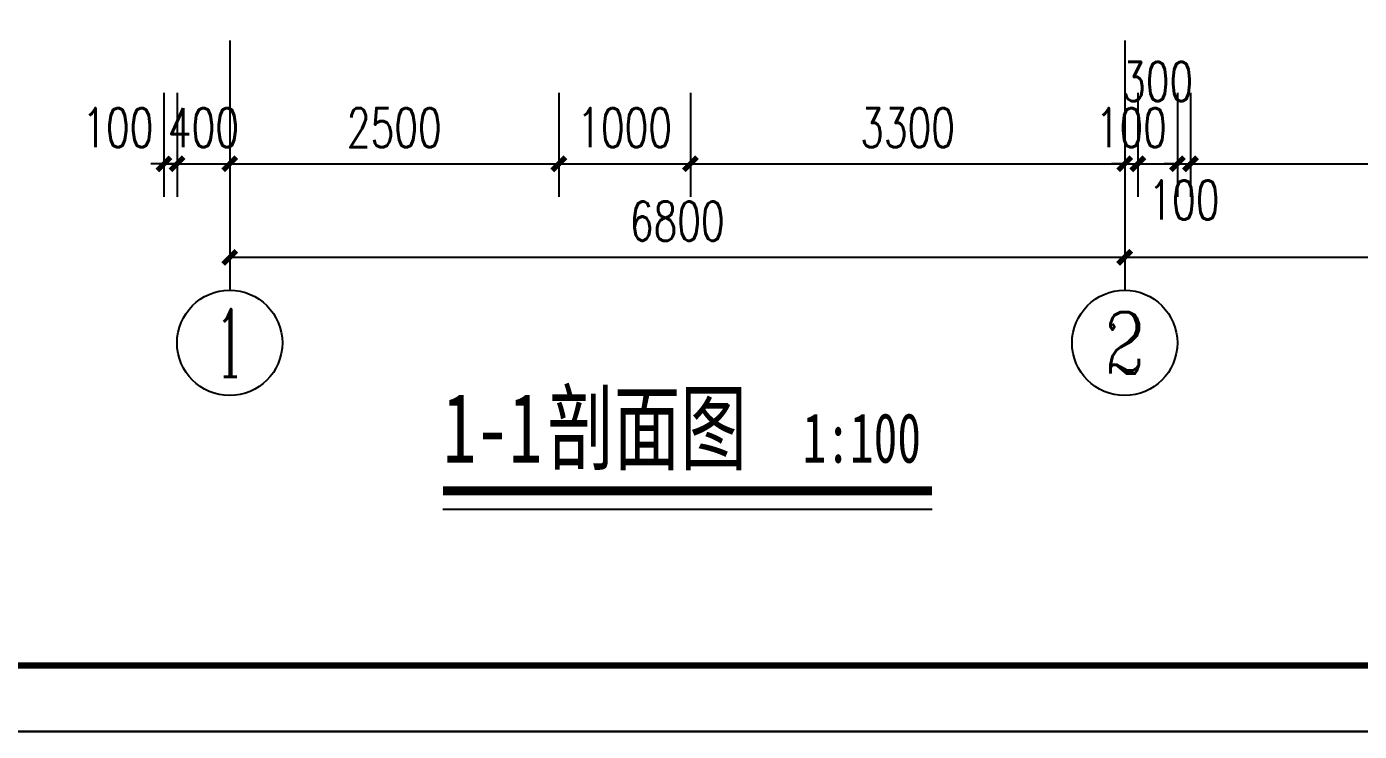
# Model space of a CAD drawing. Header units: millimetres. Extents: x 1742399 to 4898386, y 2481636 to 5226310.
# Drawn here: x 2254145 to 2264271, y 2586514 to 2591866 of the extents above; entities that cross this region are included whole.
import ezdxf
from ezdxf.enums import TextEntityAlignment as Align

# ---------------------------------------------------------------- set-up
doc = ezdxf.new("R2010")
doc.units = ezdxf.units.MM
doc.header["$LTSCALE"] = 1000
for name, color, linetype in [('AXIS', 3, 'Continuous'), ('AXIS_TEXT', 7, 'Continuous'), ('DIM_SYMB', 3, 'Continuous'), ('PUB_TITLE', 4, 'Continuous'), ('TWT_DIM', 3, 'Continuous')]:
    doc.layers.add(name, color=color, linetype=linetype)
doc.styles.add('_TCH_AXIS', font='COMPLEX', dxfattribs={"bigfont": 'GBCBIG'})
doc.styles.add('_TCH_DIM_T3', font='SIMPLEX', dxfattribs={"width": 0.705882, "bigfont": 'GBCBIG'})
doc.styles.add('biaotilan', font='', dxfattribs={"width": 0.7})
doc.styles.add('COMPLEX', font='COMPLEX')
doc.styles.get('biaotilan').set_extended_font_data('SimSun')
doc.dimstyles.new('_TWT_ARCH&&100', dxfattribs={"dimtxt": 297.5, "dimasz": 100, "dimexe": 250, "dimexo": 300, "dimgap": 126.25, "dimtad": 1, "dimdec": 0, "dimzin": 0, "dimdsep": 46, "dimtxsty": '_TCH_DIM_T3', "dimblk": 'ARCHTICK', "dimcen": 0.09, "dimclrt": 7, "dimazin": 2, "dimtfac": 1, "dimtdec": 0, "dimtix": 1, "dimtmove": 2, "dimatfit": 3, "dimfxl": 75, "dimtolj": 1, "dimtzin": 0, "dimarcsym": 0})

# ---------------------------------------------------------------- blocks, each defined once
blk = doc.blocks.new('HAYJZ A3')
blk.add_lwpolyline([(4975, -403417), (46975, -403417), (46975, -433117), (4975, -433117), (4975, -403417)])
at = {"const_width": 50}
blk.add_lwpolyline([(7475, -403917), (46475, -403917), (46475, -432617), (7475, -432617), (7475, -403917)], dxfattribs=at)
at = {"layer": 'PUB_TITLE'}
blk.add_lwpolyline([(4975, -433117), (46975, -433117), (46975, -403417), (4975, -403417)], close=True, dxfattribs=at)
blk = doc.blocks.new('_ArchTick')
at = {"color": 0, "linetype": 'ByBlock', "const_width": 0.4}
blk.add_lwpolyline([(-0.5, -0.5), (0.5, 0.5)], dxfattribs=at)
blk = doc.blocks.new('*D307')
at = {"layer": 'Defpoints', "color": 0, "transparency": 16777216}
for p in [(2255188, 2591662), (2255288, 2591662), (2255288, 2590824)]:
    blk.add_point(p, dxfattribs=at)
at = {"layer": 'TWT_DIM', "color": 0, "lineweight": -2, "transparency": 16777216}
for p, q in [((2255188, 2591362), (2255188, 2590574)), ((2255288, 2591362), (2255288, 2590574)), ((2255188, 2590824), (2255088, 2590824)), ((2255188, 2590824), (2255288, 2590824)), ((2255288, 2590824), (2255388, 2590824))]:
    blk.add_line(p, q, dxfattribs=at)
at = {"layer": 'TWT_DIM', "color": 0, "lineweight": -2, "transparency": 16777216, "xscale": 100, "yscale": 100, "zscale": 100}
blk.add_blockref('_ArchTick', (2255188, 2590824), dxfattribs=at)
at = {"layer": 'TWT_DIM', "color": 0, "lineweight": -2, "transparency": 16777216, "xscale": 100, "yscale": 100, "zscale": 100, "rotation": 180}
blk.add_blockref('_ArchTick', (2255288, 2590824), dxfattribs=at)
at = {"layer": 'TWT_DIM', "color": 7, "transparency": 16777216, "insert": (2254838, 2591099), "char_height": 297.5, "attachment_point": 5, "style": '_TCH_DIM_T3'}
blk.add_mtext('\\A1;100', dxfattribs=at)
blk = doc.blocks.new('*D308')
at = {"layer": 'Defpoints', "color": 0, "transparency": 16777216}
for p in [(2255288, 2591662), (2255688, 2591662), (2255688, 2590824)]:
    blk.add_point(p, dxfattribs=at)
at = {"layer": 'TWT_DIM', "color": 0, "lineweight": -2, "transparency": 16777216}
for p, q in [((2255288, 2591362), (2255288, 2590574)), ((2255688, 2591362), (2255688, 2590574)), ((2255288, 2590824), (2255188, 2590824)), ((2255288, 2590824), (2255688, 2590824)), ((2255688, 2590824), (2255788, 2590824))]:
    blk.add_line(p, q, dxfattribs=at)
at = {"layer": 'TWT_DIM', "color": 0, "lineweight": -2, "transparency": 16777216, "xscale": 100, "yscale": 100, "zscale": 100}
blk.add_blockref('_ArchTick', (2255288, 2590824), dxfattribs=at)
at = {"layer": 'TWT_DIM', "color": 0, "lineweight": -2, "transparency": 16777216, "xscale": 100, "yscale": 100, "zscale": 100, "rotation": 180}
blk.add_blockref('_ArchTick', (2255688, 2590824), dxfattribs=at)
at = {"layer": 'TWT_DIM', "color": 7, "transparency": 16777216, "insert": (2255488, 2591099), "char_height": 297.5, "attachment_point": 5, "style": '_TCH_DIM_T3'}
blk.add_mtext('\\A1;400', dxfattribs=at)
blk = doc.blocks.new('*D309')
at = {"layer": 'Defpoints', "color": 0, "transparency": 16777216}
for p in [(2255688, 2591662), (2258188, 2591662), (2258188, 2590824)]:
    blk.add_point(p, dxfattribs=at)
at = {"layer": 'TWT_DIM', "color": 0, "lineweight": -2, "transparency": 16777216}
for p, q in [((2255688, 2591362), (2255688, 2590574)), ((2258188, 2591362), (2258188, 2590574)), ((2255688, 2590824), (2258188, 2590824))]:
    blk.add_line(p, q, dxfattribs=at)
at = {"layer": 'TWT_DIM', "color": 0, "lineweight": -2, "transparency": 16777216, "xscale": 100, "yscale": 100, "zscale": 100, "rotation": 180}
blk.add_blockref('_ArchTick', (2255688, 2590824), dxfattribs=at)
at = {"layer": 'TWT_DIM', "color": 0, "lineweight": -2, "transparency": 16777216, "xscale": 100, "yscale": 100, "zscale": 100}
blk.add_blockref('_ArchTick', (2258188, 2590824), dxfattribs=at)
at = {"layer": 'TWT_DIM', "color": 7, "transparency": 16777216, "insert": (2256938, 2591099), "char_height": 297.5, "attachment_point": 5, "style": '_TCH_DIM_T3'}
blk.add_mtext('\\A1;2500', dxfattribs=at)
blk = doc.blocks.new('*D310')
at = {"layer": 'Defpoints', "color": 0, "transparency": 16777216}
for p in [(2258188, 2591662), (2259188, 2591662), (2259188, 2590824)]:
    blk.add_point(p, dxfattribs=at)
at = {"layer": 'TWT_DIM', "color": 0, "lineweight": -2, "transparency": 16777216}
for p, q in [((2258188, 2591362), (2258188, 2590574)), ((2259188, 2591362), (2259188, 2590574)), ((2258188, 2590824), (2259188, 2590824))]:
    blk.add_line(p, q, dxfattribs=at)
at = {"layer": 'TWT_DIM', "color": 0, "lineweight": -2, "transparency": 16777216, "xscale": 100, "yscale": 100, "zscale": 100, "rotation": 180}
blk.add_blockref('_ArchTick', (2258188, 2590824), dxfattribs=at)
at = {"layer": 'TWT_DIM', "color": 0, "lineweight": -2, "transparency": 16777216, "xscale": 100, "yscale": 100, "zscale": 100}
blk.add_blockref('_ArchTick', (2259188, 2590824), dxfattribs=at)
at = {"layer": 'TWT_DIM', "color": 7, "transparency": 16777216, "insert": (2258688, 2591099), "char_height": 297.5, "attachment_point": 5, "style": '_TCH_DIM_T3'}
blk.add_mtext('\\A1;1000', dxfattribs=at)
blk = doc.blocks.new('*D311')
at = {"layer": 'Defpoints', "color": 0, "transparency": 16777216}
for p in [(2259188, 2591662), (2262488, 2591662), (2262488, 2590824)]:
    blk.add_point(p, dxfattribs=at)
at = {"layer": 'TWT_DIM', "color": 0, "lineweight": -2, "transparency": 16777216}
for p, q in [((2259188, 2591362), (2259188, 2590574)), ((2262488, 2591362), (2262488, 2590574)), ((2259188, 2590824), (2262488, 2590824))]:
    blk.add_line(p, q, dxfattribs=at)
at = {"layer": 'TWT_DIM', "color": 0, "lineweight": -2, "transparency": 16777216, "xscale": 100, "yscale": 100, "zscale": 100, "rotation": 180}
blk.add_blockref('_ArchTick', (2259188, 2590824), dxfattribs=at)
at = {"layer": 'TWT_DIM', "color": 0, "lineweight": -2, "transparency": 16777216, "xscale": 100, "yscale": 100, "zscale": 100}
blk.add_blockref('_ArchTick', (2262488, 2590824), dxfattribs=at)
at = {"layer": 'TWT_DIM', "color": 7, "transparency": 16777216, "insert": (2260838, 2591099), "char_height": 297.5, "attachment_point": 5, "style": '_TCH_DIM_T3'}
blk.add_mtext('\\A1;3300', dxfattribs=at)
blk = doc.blocks.new('*D312')
at = {"layer": 'Defpoints', "color": 0, "transparency": 16777216}
for p in [(2262488, 2591662), (2262588, 2591662), (2262588, 2590824)]:
    blk.add_point(p, dxfattribs=at)
at = {"layer": 'TWT_DIM', "color": 0, "lineweight": -2, "transparency": 16777216}
for p, q in [((2262488, 2591362), (2262488, 2590574)), ((2262588, 2591362), (2262588, 2590574)), ((2262488, 2590824), (2262388, 2590824)), ((2262488, 2590824), (2262588, 2590824)), ((2262588, 2590824), (2262688, 2590824))]:
    blk.add_line(p, q, dxfattribs=at)
at = {"layer": 'TWT_DIM', "color": 0, "lineweight": -2, "transparency": 16777216, "xscale": 100, "yscale": 100, "zscale": 100}
blk.add_blockref('_ArchTick', (2262488, 2590824), dxfattribs=at)
at = {"layer": 'TWT_DIM', "color": 0, "lineweight": -2, "transparency": 16777216, "xscale": 100, "yscale": 100, "zscale": 100, "rotation": 180}
blk.add_blockref('_ArchTick', (2262588, 2590824), dxfattribs=at)
at = {"layer": 'TWT_DIM', "color": 7, "transparency": 16777216, "insert": (2262538, 2591099), "char_height": 297.5, "attachment_point": 5, "style": '_TCH_DIM_T3'}
blk.add_mtext('\\A1;100', dxfattribs=at)
blk = doc.blocks.new('*D313')
at = {"layer": 'Defpoints', "color": 0, "transparency": 16777216}
for p in [(2262588, 2591662), (2262888, 2591662), (2262888, 2590824)]:
    blk.add_point(p, dxfattribs=at)
at = {"layer": 'TWT_DIM', "color": 0, "lineweight": -2, "transparency": 16777216}
for p, q in [((2262588, 2591362), (2262588, 2590574)), ((2262888, 2591362), (2262888, 2590574)), ((2262588, 2590824), (2262888, 2590824))]:
    blk.add_line(p, q, dxfattribs=at)
at = {"layer": 'TWT_DIM', "color": 0, "lineweight": -2, "transparency": 16777216, "xscale": 100, "yscale": 100, "zscale": 100, "rotation": 180}
blk.add_blockref('_ArchTick', (2262588, 2590824), dxfattribs=at)
at = {"layer": 'TWT_DIM', "color": 0, "lineweight": -2, "transparency": 16777216, "xscale": 100, "yscale": 100, "zscale": 100}
blk.add_blockref('_ArchTick', (2262888, 2590824), dxfattribs=at)
at = {"layer": 'TWT_DIM', "color": 7, "transparency": 16777216, "insert": (2262738, 2591449), "char_height": 297.5, "attachment_point": 5, "style": '_TCH_DIM_T3'}
blk.add_mtext('\\A1;300', dxfattribs=at)
blk = doc.blocks.new('*D314')
at = {"layer": 'Defpoints', "color": 0, "transparency": 16777216}
for p in [(2262888, 2591662), (2262988, 2591662), (2262988, 2590824)]:
    blk.add_point(p, dxfattribs=at)
at = {"layer": 'TWT_DIM', "color": 0, "lineweight": -2, "transparency": 16777216}
for p, q in [((2262888, 2591362), (2262888, 2590574)), ((2262988, 2591362), (2262988, 2590574)), ((2262888, 2590824), (2262788, 2590824)), ((2262888, 2590824), (2262988, 2590824)), ((2262988, 2590824), (2263088, 2590824))]:
    blk.add_line(p, q, dxfattribs=at)
at = {"layer": 'TWT_DIM', "color": 0, "lineweight": -2, "transparency": 16777216, "xscale": 100, "yscale": 100, "zscale": 100}
blk.add_blockref('_ArchTick', (2262888, 2590824), dxfattribs=at)
at = {"layer": 'TWT_DIM', "color": 0, "lineweight": -2, "transparency": 16777216, "xscale": 100, "yscale": 100, "zscale": 100, "rotation": 180}
blk.add_blockref('_ArchTick', (2262988, 2590824), dxfattribs=at)
at = {"layer": 'TWT_DIM', "color": 7, "transparency": 16777216, "insert": (2262938, 2590549), "char_height": 297.5, "attachment_point": 5, "style": '_TCH_DIM_T3'}
blk.add_mtext('\\A1;100', dxfattribs=at)
blk = doc.blocks.new('*D315')
at = {"layer": 'Defpoints', "color": 0, "transparency": 16777216}
for p in [(2262988, 2591662), (2269838, 2591662), (2269838, 2590824)]:
    blk.add_point(p, dxfattribs=at)
at = {"layer": 'TWT_DIM', "color": 0, "lineweight": -2, "transparency": 16777216}
for p, q in [((2262988, 2591362), (2262988, 2590574)), ((2269838, 2591362), (2269838, 2590574)), ((2262988, 2590824), (2269838, 2590824))]:
    blk.add_line(p, q, dxfattribs=at)
at = {"layer": 'TWT_DIM', "color": 0, "lineweight": -2, "transparency": 16777216, "xscale": 100, "yscale": 100, "zscale": 100, "rotation": 180}
blk.add_blockref('_ArchTick', (2262988, 2590824), dxfattribs=at)
at = {"layer": 'TWT_DIM', "color": 0, "lineweight": -2, "transparency": 16777216, "xscale": 100, "yscale": 100, "zscale": 100}
blk.add_blockref('_ArchTick', (2269838, 2590824), dxfattribs=at)
at = {"layer": 'TWT_DIM', "color": 7, "transparency": 16777216, "insert": (2266413, 2591099), "char_height": 297.5, "attachment_point": 5, "style": '_TCH_DIM_T3'}
blk.add_mtext('\\A1;6850', dxfattribs=at)
blk = doc.blocks.new('*D317')
at = {"layer": 'Defpoints', "color": 0, "transparency": 16777216}
for p in [(2262488, 2591362), (2269838, 2591362), (2269838, 2590114)]:
    blk.add_point(p, dxfattribs=at)
at = {"layer": 'TWT_DIM', "color": 0, "lineweight": -2, "transparency": 16777216}
for p, q in [((2262488, 2591062), (2262488, 2589864)), ((2269838, 2591062), (2269838, 2589864)), ((2262488, 2590114), (2269838, 2590114))]:
    blk.add_line(p, q, dxfattribs=at)
at = {"layer": 'TWT_DIM', "color": 0, "lineweight": -2, "transparency": 16777216, "xscale": 100, "yscale": 100, "zscale": 100, "rotation": 180}
blk.add_blockref('_ArchTick', (2262488, 2590114), dxfattribs=at)
at = {"layer": 'TWT_DIM', "color": 0, "lineweight": -2, "transparency": 16777216, "xscale": 100, "yscale": 100, "zscale": 100}
blk.add_blockref('_ArchTick', (2269838, 2590114), dxfattribs=at)
at = {"layer": 'TWT_DIM', "color": 7, "transparency": 16777216, "insert": (2266163, 2590389), "char_height": 297.5, "attachment_point": 5, "style": '_TCH_DIM_T3'}
blk.add_mtext('\\A1;7350', dxfattribs=at)
blk = doc.blocks.new('*D318')
at = {"layer": 'Defpoints', "color": 0, "transparency": 16777216}
for p in [(2255688, 2591362), (2262488, 2591362), (2262488, 2590114)]:
    blk.add_point(p, dxfattribs=at)
at = {"layer": 'TWT_DIM', "color": 0, "lineweight": -2, "transparency": 16777216}
for p, q in [((2255688, 2591062), (2255688, 2589864)), ((2262488, 2591062), (2262488, 2589864)), ((2255688, 2590114), (2262488, 2590114))]:
    blk.add_line(p, q, dxfattribs=at)
at = {"layer": 'TWT_DIM', "color": 0, "lineweight": -2, "transparency": 16777216, "xscale": 100, "yscale": 100, "zscale": 100, "rotation": 180}
blk.add_blockref('_ArchTick', (2255688, 2590114), dxfattribs=at)
at = {"layer": 'TWT_DIM', "color": 0, "lineweight": -2, "transparency": 16777216, "xscale": 100, "yscale": 100, "zscale": 100}
blk.add_blockref('_ArchTick', (2262488, 2590114), dxfattribs=at)
at = {"layer": 'TWT_DIM', "color": 7, "transparency": 16777216, "insert": (2259088, 2590389), "char_height": 297.5, "attachment_point": 5, "style": '_TCH_DIM_T3'}
blk.add_mtext('\\A1;6800', dxfattribs=at)
blk = doc.blocks.new('_AXISO')
blk.add_circle((0, 0), 0.5)
at = {"layer": 'AXIS_TEXT', "style": 'COMPLEX', "width": 1.041667}
blk.add_attdef('A', text='', height=0.56, dxfattribs=at).set_placement((-0.25, -0.28), (0.25, -0.28), align=Align.FIT)

msp = doc.modelspace()

# ---------------------------------------------------------------- linework, layer by layer
at = {"layer": 'AXIS'}
for p, q in [((2255687.7, 2591761.7), (2255687.7, 2589864.1)), ((2262487.7, 2591761.7), (2262487.7, 2589864.1))]:
    msp.add_line(p, q, dxfattribs=at)
at = {"layer": 'DIM_SYMB', "const_width": 70}
msp.add_lwpolyline([(2257307.5, 2588340.4), (2261024.1, 2588340.4)], dxfattribs=at)
at = {"layer": 'DIM_SYMB'}
msp.add_lwpolyline([(2257307.5, 2588200.4), (2261024.1, 2588200.4)], dxfattribs=at)

# ---------------------------------------------------------------- block references
msp.add_blockref('HAYJZ A3', (2238308.5, 3019631.2))
at = {"layer": 'AXIS'}
ref = msp.add_blockref('_AXISO', (2255687.7, 2589464.1), dxfattribs=dict(at, xscale=800, yscale=800, zscale=800))
ref.add_attrib('A', '1', dxfattribs={"layer": 'AXIS_TEXT', "height": 514.7, "style": '_TCH_AXIS'}).set_placement((2255577.4, 2589206.8), (2255798, 2589206.8), align=Align.FIT)
ref = msp.add_blockref('_AXISO', (2262487.7, 2589464.1), dxfattribs=dict(at, xscale=800, yscale=800, zscale=800))
ref.add_attrib('A', '2', dxfattribs={"layer": 'AXIS_TEXT', "height": 465.9, "style": '_TCH_AXIS'}).set_placement((2262332.4, 2589231.2), (2262643, 2589231.2), align=Align.FIT)

# ---------------------------------------------------------------- texts
at = {"layer": 'DIM_SYMB', "color": 7, "style": 'biaotilan', "width": 0.7}
for s, height, p in [('剖面图', 528.69, (2258101.4, 2588554.2)), ('1-1', 528.69, (2257307.5, 2588554.2)), ('1:100', 377.64, (2260041, 2588554.2))]:
    msp.add_text(s, height=height, dxfattribs=at).set_placement(p)

# ---------------------------------------------------------------- dimensions: what is measured, and where the dimension line sits
at = {"layer": 'TWT_DIM'}
for base, p1, p2, picture, middle in [((2255287.7, 2590823.6), (2255187.7, 2591661.7), (2255287.7, 2591661.7), '*D307', (2254837.7, 2591098.6)), ((2262887.7, 2590823.6), (2262587.7, 2591661.7), (2262887.7, 2591661.7), '*D313', (2262737.7, 2591448.6)), ((2262987.7, 2590823.6), (2262887.7, 2591661.7), (2262987.7, 2591661.7), '*D314', (2262937.7, 2590548.6))]:
    dim = msp.add_linear_dim(base=base, p1=p1, p2=p2, angle=0, dimstyle='_TWT_ARCH&&100', dxfattribs=at)
    dim.commit()
    dim.dimension.update_dxf_attribs({"geometry": picture, "text_midpoint": middle, "dimtype": 161})
for p1, p2, distance, picture, middle in [((2255287.7, 2591661.7), (2255687.7, 2591661.7), -838.1, '*D308', (2255487.7, 2591098.6)), ((2255687.7, 2591661.7), (2258187.7, 2591661.7), -838.1, '*D309', (2256937.7, 2591098.6)), ((2258187.7, 2591661.7), (2259187.7, 2591661.7), -838.1, '*D310', (2258687.7, 2591098.6)), ((2259187.7, 2591661.7), (2262487.7, 2591661.7), -838.1, '*D311', (2260837.7, 2591098.6)), ((2262487.7, 2591661.7), (2262587.7, 2591661.7), -838.1, '*D312', (2262537.7, 2591098.6)), ((2262987.7, 2591661.7), (2269838, 2591661.7), -838.1, '*D315', (2266412.8, 2591098.6)), ((2255687.7, 2591361.7), (2262487.7, 2591361.7), -1247.5, '*D318', (2259087.7, 2590389.1)), ((2262487.7, 2591361.7), (2269838, 2591361.7), -1247.5, '*D317', (2266162.8, 2590389.1))]:
    dim = msp.add_aligned_dim(p1=p1, p2=p2, distance=distance, dimstyle='_TWT_ARCH&&100', dxfattribs=at)
    dim.commit()
    dim.dimension.update_dxf_attribs({"geometry": picture, "text_midpoint": middle})

doc.saveas('drawing.dxf')
